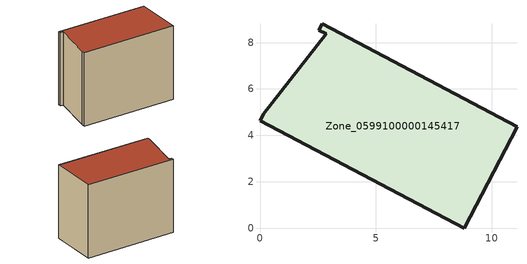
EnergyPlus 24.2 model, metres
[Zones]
Zone_0599100000145417
 floor ground (C_G): 2.54,8.53 2.69,8.81 11.09,4.36 8.81,0 0,4.64 0.14,4.91 2.85,8.38 z0
 wall outside (C_F): 8.81,0 11.09,4.36 2.69,8.81 2.54,8.53 2.85,8.38 0.14,4.91 0,4.64 8.81,0 z0:7.61
 roof outside (C_R): 2.69,8.81 2.54,8.53 2.85,8.38 0.14,4.91 0,4.64 8.81,0 11.09,4.36 z7.61
[BUILDING]
Pand.0599100000145417: North Axis=0; Terrain=City; Loads Convergence Tolerance Value=0.04; Temperature Convergence Tolerance Value=0.4; Solar Distribution=FullExterior; Maximum Number of Warmup Days=25; Minimum Number of Warmup Days=1
[Site:Location]
Rotterdam.The.Hague.AP_ZH_NLD Design_Conditions: Latitude=51.96; Longitude=4.45; Time Zone=1; Elevation=-4.5
[SITE:GROUNDTEMPERATURE:BUILDINGSURFACE]
18, 18, 18, 18, 18, 18, 18, 18, 18, 18, 18, 18
[MATERIAL] Thermal Absorptance=0.9; Solar Absorptance=0.7; Visible Absorptance=0.7
Name | Roughness | Thickness | Conductivity | Density | Specific Heat
G.TI.1946 | MediumSmooth | 0.15 | 1 | 540 | 1210
F.TI.1946 | Rough | 0.3 | 0.857143 | 1920 | 840
R.TI.1946 | MediumRough | 0.2 | 0.1 | 1500 | 1000
[CONSTRUCTION]
C_G: G.TI.1946
C_F: F.TI.1946
C_R: R.TI.1946
[ZONE]
Zone_0599100000145417: Type=1; Multiplier=1; Ceiling Height=Autocalculate; Volume=Autocalculate; Floor Area=autocalculate; Part of Total Floor Area=Yes
[ZONEINFILTRATION:DESIGNFLOWRATE]
Infil_Zone_0599100000145417: Zone or ZoneList or Space or SpaceList=Zone_0599100000145417; Schedule=AlwaysOn; Design Flow Rate Calculation Method=Flow/Area; Flow Rate per Floor Area=0.003; Constant Term Coefficient=1; Temperature Term Coefficient=0; Velocity Term Coefficient=0; Velocity Squared Term Coefficient=0
[HVACTEMPLATE:ZONE:IDEALLOADSAIRSYSTEM]
Zone_0599100000145417: Maximum Heating Supply Air Temperature=50; Minimum Cooling Supply Air Temperature=13; Maximum Heating Supply Air Humidity Ratio=0.0156; Minimum Cooling Supply Air Humidity Ratio=0.0077; Heating Limit=NoLimit; Cooling Limit=NoLimit; Dehumidification Control Type=ConstantSensibleHeatRatio; Cooling Sensible Heat Ratio=0.7; Dehumidification Setpoint=60; Humidification Control Type=None; Humidification Setpoint=30; Outdoor Air Method=None; Outdoor Air Flow Rate per Person=0.00944; Outdoor Air Flow Rate per Zone Floor Area=0; Outdoor Air Flow Rate per Zone=0; Demand Controlled Ventilation Type=None; Outdoor Air Economizer Type=NoEconomizer; Heat Recovery Type=None; Sensible Heat Recovery Effectiveness=0.7; Latent Heat Recovery Effectiveness=0.65
[ZONECONTROL:THERMOSTAT]
ThermostatControl_Zone_0599100000145417: Zone or ZoneList=Zone_0599100000145417; Control Type Schedule=DualSetpointControlType; Control 1=Thermostat_Zone_0599100000145417; Temperature Difference Between Cutout And Setpoint=0
[THERMOSTATSETPOINT:DUALSETPOINT]
Thermostat_Zone_0599100000145417: Heating Setpoint Temperature Schedule=HeatingSetpoint_Zone_0599100000145417; Cooling Setpoint Temperature Schedule=CoolingSetpoint_Zone_0599100000145417
[SCHEDULE:COMPACT]
HeatingSetpoint_Zone_0599100000145417: Through: 12/31, For: AllDays, Until: 24:00, 21
CoolingSetpoint_Zone_0599100000145417: Through: 12/31, For: AllDays, Until: 24:00, 24
DualSetpointControlType: Through: 12/31, For: AllDays, Until: 24:00, 4
AlwaysOn: Through: 12/31, For: AllDays, Until: 24:00, 1
